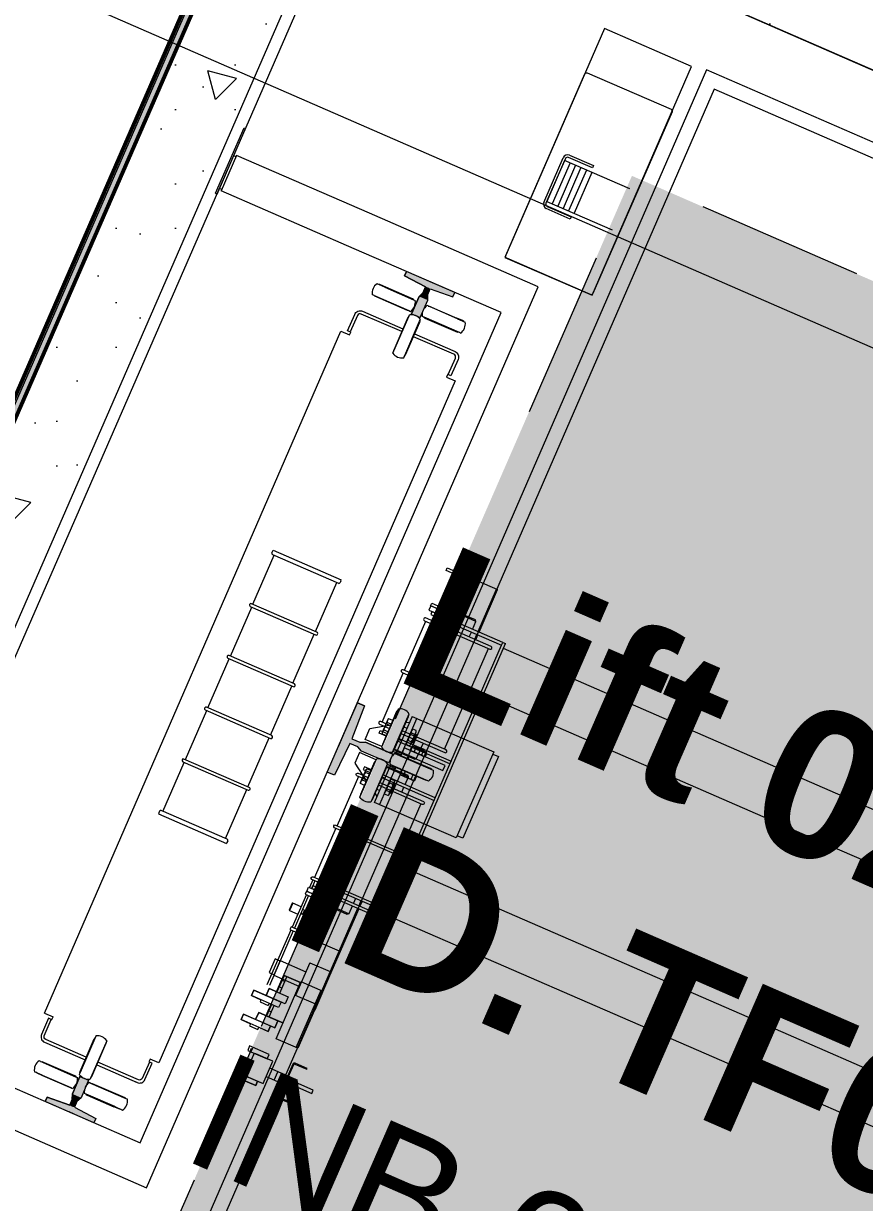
# Model space of a CAD drawing. Header units: millimetres. Extents: x -99530 to 90294, y -97212 to 56397.
# Drawn here: x -7656 to -6240, y -47769 to -45784 of the extents above; entities that cross this region are included whole.
import ezdxf
from ezdxf.enums import TextEntityAlignment as Align

# ---------------------------------------------------------------- set-up
doc = ezdxf.new("R2010")
doc.units = ezdxf.units.MM
doc.header["$MEASUREMENT"] = 0
doc.linetypes.add('Dashed', pattern=[564.444447, 282.222223, -282.222223])
for name, color, linetype in [('New_A-05-M_Gross_Int_Circulation', 7, 'Continuous'), ('New_A-80-M_Lift', 7, 'Continuous'), ('New_A-95-D_Dim_Grid.Dim', 7, 'Continuous')]:
    doc.layers.add(name, color=color, linetype=linetype)
for name, color, linetype, lineweight, true_color in [('New_A-05-M_Gross_Int_Circulation_Pen_No__74', 7, 'Continuous', 20, 0x606060), ('New_A-80-M_Lift_Pen_No__107', 7, 'Continuous', 15, 0xa6a6a6), ('New_A-80-M_Lift_Pen_No__27', 7, 'Continuous', 50, 0x2a2a2a), ('New_A-80-M_Lift_Pen_No__61', 7, 'Continuous', 20, 0x6a6a6a)]:
    doc.layers.add(name, color=color, linetype=linetype, lineweight=lineweight, true_color=true_color)
for name, color, linetype, lineweight in [('New_A-80-M_Lift_Pen_No__1', 7, 'Continuous', 13), ('New_A-80-M_Lift_Pen_No__8', 7, 'Continuous', 35), ('New_A-80-M_Lift_Pen_No__89', 8, 'Continuous', 20), ('New_A-95-D_Dim_Grid.Dim_Pen_No__4', 7, 'Continuous', 20), ('New_ArchiCAD Zone Stamps_Pen_No__9', 7, 'Continuous', 13)]:
    doc.layers.add(name, color=color, linetype=linetype, lineweight=lineweight)
doc.styles.add('GENERATED_STYLE_1', font='')
doc.styles.add('GENERATED_STYLE_3', font='')
doc.styles.add('GENERATED_STYLE_4', font='')
doc.styles.get('GENERATED_STYLE_1').set_extended_font_data('Arial', bold=True)
doc.styles.get('GENERATED_STYLE_3').set_extended_font_data('Arial')
doc.styles.get('GENERATED_STYLE_4').set_extended_font_data('Swis721 BT')
doc.dimstyles.new('GENERATED_STYLE__2', dxfattribs={"dimtxt": 300, "dimasz": 95, "dimexe": 0.18, "dimexo": 0, "dimgap": 0.09, "dimtad": 1, "dimdec": 0, "dimzin": 0, "dimdsep": 46, "dimtxsty": 'GENERATED_STYLE_4', "dimblk": 'ARROWHEAD_2', "dimblk1": 'ARROWHEAD_2', "dimblk2": 'ARROWHEAD_2', "dimcen": 0.09, "dimclrd": 7, "dimclre": 7, "dimclrt": 7, "dimadec": 0, "dimazin": 0, "dimtfac": 1, "dimtdec": 4, "dimtmove": 0, "dimatfit": 3, "dimfxl": 1, "dimtolj": 1, "dimtzin": 0, "dimarcsym": 0})
pattern_1 = [(45, (0, 0), (-367.4235, 367.4235), [50, -250]), (45, (-77.65, 289.8), (-367.4235, 367.4235), [50, -250]), (105, (0, 0), (501.91, 134.4863), [50, -250]), (105, (212.13, 212.13), (501.91, 134.4863), [50, -250]), (165, (35.36, 35.36), (134.4863, 501.91), [50, -250]), (165, (247.5, 247.5), (134.4863, 501.91), [50, -250]), (45, (-35.36, 35.36), (-70.71068, 70.71068), [0, -100, 0, -150]), (90, (7e-15, 70.71), (-100, 0), [0, -75, 0, -125])]

# ---------------------------------------------------------------- blocks, each defined once
blk = doc.blocks.new('Stair 06_INB 0159_48_1', base_point=(-11809, -47630.6))
at = {"layer": 'New_A-05-M_Gross_Int_Circulation_Pen_No__74', "linetype": 'Continuous'}
blk.add_line((-8432.7, -48173), (-7178.1, -45295.9), dxfattribs=at)
at = {"layer": 'New_ArchiCAD Zone Stamps_Pen_No__9'}
for tag, height, style, p in [('ROOM_NAME', 250, 'GENERATED_STYLE_1', (-12074.5, -46318.4)), ('zoneNameLine2', 250, 'GENERATED_STYLE_1', (-12263, -46750.5)), ('ROOM_NUMBER', 200, 'GENERATED_STYLE_3', (-12451.4, -47171.2)), ('measuredAreaCode', 200, 'GENERATED_STYLE_3', (-12608.4, -47531.3)), ('DUMMY_649', 200, 'GENERATED_STYLE_3', (-12301, -47665.3)), ('DUMMY_650', 200, 'GENERATED_STYLE_3', (-11811.7, -47878.7)), ('DUMMY_651', 133.3, 'GENERATED_STYLE_3', (-11532.4, -47985.3))]:
    blk.add_attdef(tag, text='', height=height, rotation=336.4404, dxfattribs=dict(at, style=style)).set_placement(p, align=Align.TOP_LEFT)
blk = doc.blocks.new('Slab_54_1', base_point=(-8419.5, -48167.9))
at = {"layer": 'New_A-80-M_Lift_Pen_No__89', "linetype": 'Continuous', "flags": 128}
blk.add_lwpolyline([(-8419.5, -48167.9), (-6008.7, -49219.1), (-4757.7, -46350), (-7168.4, -45298.8)], close=True, dxfattribs=at)
blk = doc.blocks.new('Wall_242_1', base_point=(-4941.9, -46422.4))
at = {"layer": 'New_A-80-M_Lift_Pen_No__107', "linetype": 'Continuous'}
h = blk.add_hatch(dxfattribs=at)
h.set_pattern_fill('Structural_Concrete_0001', color=256, style=0, pattern_type=2)
h.set_pattern_definition(pattern_1)
h.paths.add_polyline_path([(-4757.7, -46350), (-7168.4, -45298.8), (-7096.1, -45483.1), (-4941.9, -46422.4)])
at = {"layer": 'New_A-80-M_Lift_Pen_No__1', "linetype": 'Continuous', "flags": 128}
blk.add_lwpolyline([(-7096.1, -45483.1), (-4941.9, -46422.4)], dxfattribs=at)
blk = doc.blocks.new('Wall_243_1', base_point=(-7096.1, -45483.1))
at = {"layer": 'New_A-80-M_Lift_Pen_No__107', "linetype": 'Continuous'}
h = blk.add_hatch(dxfattribs=at)
h.set_pattern_fill('Structural_Concrete_0001', color=256, style=0, pattern_type=2)
h.set_pattern_definition(pattern_1)
h.paths.add_polyline_path([(-7168.4, -45298.8), (-8419.5, -48167.9), (-8235.2, -48095.5), (-7096.1, -45483.1)])
at = {"layer": 'New_A-80-M_Lift_Pen_No__1', "linetype": 'Continuous', "flags": 128}
for points in [[(-7168.4, -45298.8), (-8419.5, -48167.9)], [(-8235.2, -48095.5), (-7096.1, -45483.1)]]:
    blk.add_lwpolyline(points, dxfattribs=at)
blk = doc.blocks.new('Wall_319_1', base_point=(-7107, -45157.8))
at = {"layer": 'New_A-80-M_Lift_Pen_No__107', "linetype": 'Continuous'}
blk.add_hatch(color=256, dxfattribs=at).paths.add_polyline_path([(-7182.7, -45293.9), (-8439.1, -48175.2), (-8419.3, -48167.4), (-7168.9, -45299.9)])
at = {"layer": 'New_A-80-M_Lift_Pen_No__27', "linetype": 'Continuous', "flags": 128}
for points in [[(-7182.7, -45293.9), (-8439.1, -48175.2)], [(-8419.3, -48167.4), (-7168.9, -45299.9)]]:
    blk.add_lwpolyline(points, dxfattribs=at)
blk = doc.blocks.new('Lift 02 _INB 0160_92_1', base_point=(-6698.1, -47957.7))
at = {"layer": 'New_A-05-M_Gross_Int_Circulation_Pen_No__74', "linetype": 'Continuous'}
for p, q in [((-7077.7, -45491.1), (-8196.9, -48057.7)), ((-4951.1, -46418.4), (-7077.7, -45491.1))]:
    blk.add_line(p, q, dxfattribs=at)
at = {"layer": 'New_ArchiCAD Zone Stamps_Pen_No__9'}
for tag, height, style, p in [('ROOM_NAME', 250, 'GENERATED_STYLE_1', (-6937.4, -46656.9)), ('zoneNameLine2', 250, 'GENERATED_STYLE_1', (-7125.9, -47089.1)), ('ROOM_NUMBER', 200, 'GENERATED_STYLE_3', (-7314.3, -47509.8)), ('measuredAreaCode', 200, 'GENERATED_STYLE_3', (-7471.3, -47869.9)), ('DUMMY_649', 200, 'GENERATED_STYLE_3', (-7163.9, -48003.9)), ('DUMMY_650', 200, 'GENERATED_STYLE_3', (-6814.4, -48156.3)), ('DUMMY_651', 133.3, 'GENERATED_STYLE_3', (-6535.1, -48262.9))]:
    blk.add_attdef(tag, text='', height=height, rotation=336.4404, dxfattribs=dict(at, style=style)).set_placement(p, align=Align.TOP_LEFT)
blk = doc.blocks.new('*D1932')
at = {"layer": 'New_A-95-D_Dim_Grid.Dim_Pen_No__4', "linetype": 'Continuous'}
for p, q in [((-11710.3, -43939.3), (-17690.5, -41331.6)), ((-11672.8, -43853.3), (-11747.8, -44025.2)), ((-11768.3, -43982.1), (-11652.2, -43896.4)), ((-5263.2, -46750.5), (-11710.3, -43939.3)), ((-5225.7, -46664.6), (-5300.7, -46836.5)), ((-5321.2, -46793.4), (-5205.1, -46707.7)), ((927.9, -49450.1), (-5263.2, -46750.5))]:
    blk.add_line(p, q, dxfattribs=at)
at = {"layer": 'New_A-95-D_Dim_Grid.Dim_Pen_No__4', "insert": (-8948.5, -45078.1), "char_height": 300, "attachment_point": 7, "rotation": 336.4404, "style": 'GENERATED_STYLE_4'}
blk.add_mtext('\\A1;{\\fSwis721 BT|b0|i0|c0|p34;7,033}', dxfattribs=at)
blk = doc.blocks.new('ARROWHEAD_2')
at = {"color": 0, "linetype": 'Continuous', "lineweight": 0}
for p, q in [((-0.378, -0.655), (0.378, 0.655)), ((0, 0), (-1, 0))]:
    blk.add_line(p, q, dxfattribs=at)

msp = doc.modelspace()

# ---------------------------------------------------------------- hatches: boundary and pattern name
at = {"layer": 'New_A-80-M_Lift_Pen_No__1', "linetype": 'Continuous'}
for points in [[(-7011.3, -46201.7), (-7014.5, -46209), (-6932.9, -46244.5), (-6929.7, -46237.2)], [(-6978.8, -46227.8), (-7014.5, -46209), (-7011.3, -46201.7)], [(-6929.7, -46237.2), (-7011.3, -46201.7), (-6974.5, -46228.6)], [(-6978.8, -46227.8), (-6971, -46231.2), (-7011.3, -46201.7)], [(-6975, -46240.5), (-6975.2, -46250.1), (-6989.8, -46243.8), (-6982.9, -46237.1)], [(-6971, -46231.2), (-6975, -46240.5), (-6982.9, -46237.1), (-6978.8, -46227.8)], [(-6978.8, -46227.8), (-6971, -46231.2), (-6929.7, -46237.2)], [(-6978.8, -46227.8), (-6971, -46231.2), (-6974.5, -46228.6)], [(-6929.7, -46237.2), (-6971, -46231.2), (-6932.9, -46244.5)], [(-6975.2, -46250.1), (-6987.9, -46279.5), (-7002.6, -46273.1), (-6989.8, -46243.8)], [(-7034.3, -47014.4), (-7080.2, -46994.4), (-7089.8, -46994.3), (-7102.8, -46988.7), (-7081.9, -46933.2), (-7093.8, -46928), (-7144.5, -47044.4), (-7132.5, -47049.6), (-7106.2, -46996.5), (-7093.2, -47002.1), (-7086.6, -47009.1), (-7040.7, -47029)], [(-7559.1, -47592.7), (-7546.3, -47563.3), (-7561, -47556.9), (-7573.7, -47586.3)], [(-7566, -47599.3), (-7559.1, -47592.7), (-7573.7, -47586.3), (-7573.9, -47595.9)], [(-7619.2, -47599.2), (-7616, -47591.9), (-7534.4, -47627.4), (-7537.6, -47634.7)], [(-7577.9, -47605.2), (-7616, -47591.9), (-7619.2, -47599.2)], [(-7537.6, -47634.7), (-7619.2, -47599.2), (-7574.4, -47607.8)], [(-7577.9, -47605.2), (-7570.1, -47608.6), (-7619.2, -47599.2)], [(-7570.1, -47608.6), (-7566, -47599.3), (-7573.9, -47595.9), (-7577.9, -47605.2)], [(-7577.9, -47605.2), (-7570.1, -47608.6), (-7537.6, -47634.7)], [(-7577.9, -47605.2), (-7570.1, -47608.6), (-7574.4, -47607.8)], [(-7537.6, -47634.7), (-7570.1, -47608.6), (-7534.4, -47627.4)]]:
    msp.add_hatch(color=256, dxfattribs=at).paths.add_polyline_path(points)
at = {"layer": 'New_A-80-M_Lift_Pen_No__61', "linetype": 'Continuous', "lineweight": 0, "true_color": 0x1a1a1a}
msp.add_hatch(color=179, dxfattribs=at).paths.add_polyline_path([(-6307.4, -48800.3), (-5348.1, -46600.4), (-6631.4, -46040.8), (-7590.7, -48240.7)])
at = {"layer": 'New_A-80-M_Lift_Pen_No__8', "linetype": 'Continuous'}
h = msp.add_hatch(dxfattribs=at)
h.set_pattern_fill('ANSI31_0001', color=256, style=0, pattern_type=2)
h.set_pattern_definition([(21.49, (-6971.1, -46219.2), (-458, 1163.1), [])])
h.paths.add_polyline_path([(-6530.9, -45856.7), (-6677.7, -45792.8), (-6710.9, -45869.1, -0.414214), (-6706.6, -45867.5), (-6565.6, -45928.8, -0.313553), (-6563.7, -45931.9)])
h = msp.add_hatch(dxfattribs=at)
h.set_pattern_fill('ANSI31_0001', color=256, style=0, pattern_type=2)
h.set_pattern_definition([(111.49, (-6971.1, -46219.2), (1163.1, 458), [])])
h.paths.add_polyline_path([(-6563.7, -45931.9, 0.313553), (-6565.6, -45928.8), (-6706.6, -45867.5, 0.414214), (-6710.9, -45869.1), (-6843.9, -46175.1, 0.414214), (-6842.2, -46179.3), (-6701.2, -46240.6, 0.313553), (-6697.6, -46239.9)])

# ---------------------------------------------------------------- linework, layer by layer
at = {"layer": 'New_A-80-M_Lift_Pen_No__1', "linetype": 'Continuous'}
for p, q in [((-7332.5, -46070.2), (-7284.6, -45960.1)), ((-7284.6, -45960.1), (-7281.9, -45961.3)), ((-7329.7, -46071.4), (-7281.9, -45961.3)), ((-7297.1, -46006.5), (-7323.1, -46066.1)), ((-7298.1, -46008.8), (-7301.8, -46007.2)), ((-7073.4, -46103.8), (-7297.1, -46006.5)), ((-6779.8, -46085.4), (-6747.1, -46010.2)), ((-6743.5, -46011.8), (-6776.2, -46087)), ((-6744.9, -46015), (-6774.8, -46083.8)), ((-6735.7, -46019), (-6765.6, -46087.8)), ((-6634.8, -46062.9), (-6744.9, -46015)), ((-6697.8, -46027.3), (-6738.2, -46009.7)), ((-6736.6, -46006), (-6696.3, -46023.6)), ((-6726.5, -46023), (-6756.4, -46091.8)), ((-6717.3, -46027), (-6747.3, -46095.7)), ((-6708.2, -46031), (-6738.1, -46099.7)), ((-6699, -46034.9), (-6728.9, -46103.7)), ((-6696.3, -46023.6), (-6697.8, -46027.3)), ((-7332.5, -46070.2), (-7329.7, -46071.4)), ((-7322.1, -46063.8), (-7325.7, -46062.2)), ((-7099.3, -46163.4), (-7323.1, -46066.1)), ((-6735.3, -46113.5), (-6775.7, -46095.9)), ((-6774.8, -46083.8), (-6664.7, -46131.6)), ((-6774.1, -46092.2), (-6733.7, -46109.8)), ((-6733.7, -46109.8), (-6735.3, -46113.5)), ((-7014.5, -46209), (-7011.3, -46201.7)), ((-6978.8, -46227.8), (-7014.5, -46209)), ((-7047.4, -46228.3), (-7060.6, -46222.6)), ((-7055.7, -46223.9), (-7058.4, -46223.5)), ((-7046, -46228.1), (-7055.7, -46223.9)), ((-7047.4, -46228.3), (-6999.2, -46249.3)), ((-7000.7, -46247.9), (-7046, -46228.1)), ((-6989.8, -46243.8), (-6982.9, -46237.1)), ((-6982.9, -46237.1), (-6978.8, -46227.8)), ((-6975, -46240.5), (-6971, -46231.2)), ((-6955.3, -46226), (-6971.1, -46219.2)), ((-6971, -46231.2), (-6932.9, -46244.5)), ((-6932.9, -46244.5), (-6929.7, -46237.2)), ((-7066.8, -46241.7), (-7068.6, -46240.9)), ((-7066.8, -46241.7), (-7007.2, -46267.6)), ((-7066.3, -46241.9), (-7064.2, -46243.6)), ((-7009.2, -46267.5), (-7064.2, -46243.6)), ((-7002.6, -46273.1), (-6989.8, -46243.8)), ((-6999.2, -46249.1), (-7000.7, -46247.9)), ((-6999.2, -46249.1), (-6998.5, -46249.6)), ((-6999.2, -46249.3), (-6996.3, -46250.5)), ((-6987.9, -46279.5), (-6975.2, -46250.1)), ((-6975.2, -46250.1), (-6975, -46240.5)), ((-7034, -46339.2), (-7007.2, -46277.6)), ((-7007.3, -46267.8), (-7009.2, -46267.5)), ((-7007, -46277.1), (-7008.7, -46279.2)), ((-7006.5, -46267.9), (-7007.3, -46267.8)), ((-7007.2, -46267.6), (-7004.2, -46268.9)), ((-7007.2, -46277.6), (-7006, -46274.7)), ((-6981.5, -46278.8), (-6984.5, -46277.5)), ((-6973.6, -46260.4), (-6976.5, -46259.1)), ((-6974.3, -46260.1), (-6973.5, -46260.2)), ((-6925.4, -46281.4), (-6973.6, -46260.4)), ((-6973.5, -46260.2), (-6971.6, -46260.5)), ((-6971.6, -46260.5), (-6926.2, -46280.2)), ((-7008.7, -46279.2), (-7032.6, -46334.2)), ((-7015.7, -46347.2), (-6988.9, -46285.6)), ((-6989, -46287.7), (-7013, -46342.7)), ((-6988.6, -46285), (-6989, -46287.7)), ((-6988.9, -46285.6), (-6987.6, -46282.7)), ((-6982.2, -46278.5), (-6981.6, -46278.9)), ((-6981.6, -46278.9), (-6980.1, -46280.1)), ((-6921.9, -46304.7), (-6981.5, -46278.8)), ((-6980.1, -46280.1), (-6925.1, -46304.1)), ((-6916.6, -46284.4), (-6926.2, -46280.2)), ((-6925.4, -46281.4), (-6912.2, -46287.1)), ((-6914.5, -46286.1), (-6916.6, -46284.4)), ((-7620.8, -47450.2), (-7121.5, -46302.1)), ((-7121.5, -46302.1), (-7106.8, -46308.5)), ((-7106.8, -46308.5), (-7104.8, -46303.9)), ((-7105.7, -46303.5), (-7104.8, -46303.9)), ((-6922.4, -46304.5), (-6925.1, -46304.1)), ((-6920.2, -46305.5), (-6921.9, -46304.7)), ((-7033, -46336.9), (-7032.6, -46334.2)), ((-7014.7, -46344.9), (-7013, -46342.7)), ((-6941.6, -46374.9), (-6943.6, -46379.5)), ((-6941.6, -46374.9), (-6940.6, -46375.3)), ((-6928.9, -46385.8), (-7428.2, -47534)), ((-6943.6, -46379.5), (-6943.5, -46379.5)), ((-6943.6, -46379.5), (-6928.9, -46385.8)), ((-7237.6, -46675.6), (-7236.4, -46673)), ((-7236.4, -46673), (-7235.7, -46671.2)), ((-7235.7, -46671.2), (-7121, -46721.1)), ((-7269.7, -46762.1), (-7233.9, -46679.6)), ((-6914.6, -46712.7), (-6857.7, -46737.4)), ((-7164.3, -46808), (-7128.4, -46725.5)), ((-7121.8, -46722.9), (-7122.9, -46725.4)), ((-7121.8, -46722.9), (-7121, -46721.1)), ((-6892.1, -46722.5), (-6916.7, -46779)), ((-6890.6, -46808.1), (-6859.5, -46736.6)), ((-6888.8, -46808.9), (-6857.7, -46737.4)), ((-7307.6, -46849.2), (-7271.7, -46766.7)), ((-6928.2, -46774.1), (-6930.8, -46775.1)), ((-6928.2, -46774.1), (-6921.6, -46776.9)), ((-7014.4, -46873.2), (-6978.5, -46790.7)), ((-6942.1, -46801), (-6938.5, -46792.8)), ((-6931.3, -46776.3), (-6930.8, -46775.1)), ((-6923.6, -46778.2), (-6930.8, -46775.1)), ((-6894.1, -46791), (-6918.1, -46780.6)), ((-6895.1, -46788.4), (-6916.8, -46779)), ((-6899.8, -46804.2), (-6894.1, -46791)), ((-6894.1, -46791), (-6895.1, -46788.4)), ((-7202.2, -46895.1), (-7166.3, -46812.6)), ((-6905.4, -46817), (-6901.8, -46808.7)), ((-6896.2, -46821), (-6892.6, -46812.7)), ((-6894.4, -46821.8), (-6890.8, -46813.5)), ((-7051.5, -47292.1), (-6850.9, -46830.9)), ((-7046.9, -47294.1), (-6844.3, -46828.3)), ((-6848.9, -46826.3), (-6844.3, -46828.3)), ((-6908.9, -46919.1), (-6873, -46836.5)), ((-6297.7, -47075.8), (-6847.9, -46836.5)), ((-7345.5, -46936.4), (-7309.6, -46853.8)), ((-7052.2, -46960.3), (-7016.4, -46877.8)), ((-7240.1, -46982.2), (-7204.2, -46899.7)), ((-7081.9, -46933.2), (-7093.8, -46928)), ((-6946.8, -47006.2), (-6910.9, -46923.7)), ((-6331.6, -47153.8), (-6881.8, -46914.5)), ((-7383.4, -47023.5), (-7347.5, -46940.9)), ((-7001.7, -46950.7), (-7029.2, -47013.9)), ((-7001.7, -46950.7), (-6864.2, -47010.5)), ((-7042.5, -46956.1), (-7052, -46977.9)), ((-7036.9, -46964), (-7043.8, -46961)), ((-7041, -46954.7), (-7042.5, -46956.1)), ((-7034.1, -46957.7), (-7041, -46954.7)), ((-7020.7, -47016.9), (-6993.5, -46954.3)), ((-7015.4, -46968.3), (-7010.3, -46970.5)), ((-7006.1, -46960.8), (-7012.6, -46961.8)), ((-7000.2, -46972.4), (-7001.9, -46973.7)), ((-6994.8, -46974.7), (-7000.2, -46972.4)), ((-7278, -47069.3), (-7242.1, -46986.8)), ((-7125.7, -47001.4), (-7118.9, -46985.7)), ((-7119, -46985.8), (-7118.9, -46985.8)), ((-7102.8, -46988.7), (-7089.8, -46994.3)), ((-7052, -46977.9), (-7052, -46979.9)), ((-7052, -46979.9), (-7045.1, -46982.9)), ((-7042.3, -46976.6), (-7049.2, -46973.6)), ((-7031.1, -47005.8), (-7025.4, -46992.7)), ((-7024.6, -46989.4), (-7019.5, -46991.6)), ((-7023.4, -46988.1), (-7019.9, -46979.9)), ((-7003.1, -46993.8), (-7008.5, -46991.4)), ((-7004.1, -46998.9), (-6994.6, -46976.9)), ((-6997.6, -46981.1), (-7002.9, -46978.7)), ((-6995, -46981), (-7001.3, -46995.7)), ((-6994.2, -46983), (-6999.4, -46994.9)), ((-6996.1, -46980.5), (-6995, -46981)), ((-6995, -46981), (-6994.2, -46983)), ((-6994.6, -46976.9), (-6994.8, -46974.7)), ((-7106.2, -46996.5), (-7132.5, -47049.6)), ((-7093.2, -47002.1), (-7106.2, -46996.5)), ((-7086.6, -47009.1), (-7093.2, -47002.1)), ((-7040.7, -47029), (-7086.6, -47009.1)), ((-7028.4, -47012.1), (-7034.1, -47009.6)), ((-7031.1, -47005.8), (-6994.5, -47021.8)), ((-7030.1, -47008.4), (-7031.1, -47005.8)), ((-7030.1, -47008.4), (-6997.1, -47022.8)), ((-7028.2, -47011.7), (-7020, -47015.2)), ((-7011.5, -46995.7), (-7011.2, -46997.8)), ((-7011.2, -46997.8), (-7005.8, -47000.1)), ((-7005.8, -47000.1), (-7004.1, -46998.9)), ((-7002.3, -47001.5), (-7004.6, -47006.9)), ((-7004.6, -47006.9), (-7003.4, -47008.6)), ((-7003.4, -47008.6), (-6981.3, -47018.2)), ((-7001.3, -46995.7), (-7002.5, -46995.2)), ((-7000.2, -47001.3), (-7002.3, -47001.5)), ((-6999.4, -46994.9), (-7001.3, -46995.7)), ((-6978.2, -47010.9), (-7000.2, -47001.3)), ((-6995.9, -47004.3), (-6998.3, -47009.7)), ((-6996.5, -47002.9), (-6996, -47001.7)), ((-6996, -47001.7), (-6994, -47000.9)), ((-6996, -47001.7), (-6981.3, -47008.1)), ((-6988.8, -47008.7), (-6994.5, -47021.8)), ((-6994, -47000.9), (-6982.1, -47006.1)), ((-6983.2, -46995.8), (-6986.8, -47004.1)), ((-6983.2, -47009.8), (-6985.6, -47015.2)), ((-6982.1, -47006.1), (-6981.3, -47008.1)), ((-6981.3, -47008.1), (-6981.8, -47009.3)), ((-6976.9, -47012.6), (-6978.2, -47010.9)), ((-6864.2, -47010.5), (-6927.2, -47155.4)), ((-7421.3, -47110.6), (-7385.4, -47028.1)), ((-7064.7, -47095.6), (-7037.2, -47032.3)), ((-7038, -47034.1), (-7043.7, -47031.7)), ((-7006.5, -47017.1), (-7008.7, -47022.1)), ((-6997.1, -47022.8), (-6994.5, -47021.8)), ((-6985.4, -47026.3), (-6987.6, -47031.3)), ((-6981.3, -47018.2), (-6979.2, -47018)), ((-6979.2, -47018), (-6976.9, -47012.6)), ((-6856.1, -47018.4), (-6915.9, -47155.9)), ((-6865.8, -47014.2), (-6856.1, -47018.4)), ((-7092.1, -47052), (-7128, -47134.6)), ((-7088.5, -47062), (-7079, -47040.2)), ((-7073.4, -47048.1), (-7080.3, -47045.1)), ((-7079, -47040.2), (-7077.6, -47038.8)), ((-7077.6, -47038.8), (-7070.7, -47041.8)), ((-7029.2, -47036.5), (-7056.5, -47099.2)), ((-7044.5, -47036.4), (-7050.2, -47049.6)), ((-7041.8, -47035.4), (-7044.5, -47036.4)), ((-7044.5, -47036.4), (-7007.8, -47052.4)), ((-7041.8, -47035.4), (-7008.8, -47049.8)), ((-7038.2, -47034.6), (-7029.9, -47038.2)), ((-7019.3, -47040.9), (-7022.3, -47047.8)), ((-7022.3, -47047.8), (-7020.9, -47049.2)), ((-7020.9, -47049.2), (-6999.1, -47058.7)), ((-7013, -47043.6), (-7016, -47050.5)), ((-7007.8, -47052.4), (-7008.8, -47049.8)), ((-7000.4, -47049.1), (-7003.4, -47056)), ((-6997.1, -47058.7), (-6994.1, -47051.8)), ((-7088.6, -47064), (-7088.5, -47062)), ((-7081.7, -47067), (-7088.6, -47064)), ((-7078.9, -47060.7), (-7085.8, -47057.7)), ((-7055.7, -47062.4), (-7052.2, -47054.1)), ((-7052, -47052.4), (-7046.9, -47054.6)), ((-7048, -47079.8), (-7038.5, -47057.8)), ((-7031.1, -47060.9), (-7040.7, -47083)), ((-7034.1, -47065.2), (-7039.5, -47062.8)), ((-7038.5, -47057.8), (-7036.7, -47056.5)), ((-7037.9, -47079.8), (-7031.5, -47065.1)), ((-7036.7, -47056.5), (-7031.4, -47058.8)), ((-7035.9, -47079), (-7030.8, -47067.1)), ((-7031.5, -47065.1), (-7032.7, -47064.6)), ((-7030.8, -47067.1), (-7031.5, -47065.1)), ((-7031.4, -47058.8), (-7031.1, -47060.9)), ((-7019.1, -47078.3), (-7015.5, -47070.1)), ((-7013.5, -47065.5), (-7007.8, -47052.4)), ((-6999.1, -47058.7), (-6997.1, -47058.7)), ((-7315.9, -47156.5), (-7280, -47073.9)), ((-7060.3, -47085.5), (-7064, -47080)), ((-7061.1, -47073.5), (-7056.1, -47075.7)), ((-7047.8, -47081.9), (-7048, -47079.8)), ((-7042.4, -47084.2), (-7047.8, -47081.9)), ((-7039.7, -47077.9), (-7045, -47075.5)), ((-7040.7, -47083), (-7042.4, -47084.2)), ((-7039.1, -47079.3), (-7037.9, -47079.8)), ((-7037.9, -47079.8), (-7035.9, -47079)), ((-6206, -47115.7), (-6297.7, -47075.8)), ((-7426.7, -47110.5), (-7427.9, -47113.2)), ((-7313.2, -47157.6), (-7423.9, -47109.4)), ((-6927.2, -47155.4), (-7064.7, -47095.6)), ((-6986.7, -47097.9), (-7022.6, -47180.4)), ((-7427.9, -47113.2), (-7428.7, -47115)), ((-7428.7, -47115), (-7314, -47164.9)), ((-7130, -47139.1), (-7165.9, -47221.7)), ((-7313.3, -47163), (-7314, -47164.9)), ((-7312.1, -47160.4), (-7313.3, -47163)), ((-6915.9, -47155.9), (-6925.6, -47151.7)), ((-6239.9, -47193.7), (-6331.6, -47153.8)), ((-7024.6, -47185), (-7060.5, -47267.5)), ((-6459.2, -47447.2), (-7009.5, -47207.9)), ((-7168.8, -47225.9), (-7174.4, -47238.7)), ((-7165.2, -47227.5), (-7170.7, -47240.3)), ((-7179.6, -47250.6), (-7203.5, -47305.6)), ((-7133.5, -47241.2), (-7137.1, -47249.5)), ((-7203.4, -47265.2), (-7208.6, -47277.1)), ((-7202.7, -47264.9), (-7208.3, -47277.8)), ((-7202.7, -47264.9), (-7203.4, -47265.2)), ((-7188.5, -47271.1), (-7202.7, -47264.9)), ((-7175.9, -47252.2), (-7199.9, -47307.2)), ((-7144.3, -47266), (-7144.8, -47267.2)), ((-7143.8, -47269.8), (-7144.8, -47267.2)), ((-7137.6, -47270.3), (-7144.8, -47267.2)), ((-7143.8, -47269.8), (-7137.2, -47272.7)), ((-7102.4, -47270), (-7108.1, -47283.1)), ((-7096.8, -47257.2), (-7100.4, -47265.4)), ((-7087.7, -47261.2), (-7091.3, -47269.4)), ((-7085.8, -47262), (-7089.4, -47270.2)), ((-7208.6, -47277.1), (-7208.3, -47277.8)), ((-7208.3, -47277.8), (-7194.1, -47283.9)), ((-7186, -47284.2), (-7189.2, -47282.8)), ((-7186, -47275.4), (-7182.8, -47276.8)), ((-7182.8, -47276.8), (-7186, -47284.2)), ((-7185.4, -47283.9), (-7186, -47284.2)), ((-7182.6, -47277.5), (-7185.4, -47283.9)), ((-7182.8, -47276.8), (-7182.6, -47277.5)), ((-7093.3, -47274), (-7167.4, -47444.6)), ((-7156.9, -47331.4), (-7132.3, -47274.8)), ((-7091.4, -47274.8), (-7140.5, -47387.6)), ((-7110.8, -47284.2), (-7132.4, -47274.7)), ((-7108.1, -47283.1), (-7132.2, -47272.7)), ((-7108.1, -47283.1), (-7110.8, -47284.2)), ((-6493.1, -47525.2), (-7043.4, -47285.9)), ((-7245.6, -47402.3), (-7205.5, -47310.2)), ((-7143.9, -47298.9), (-7142, -47299.7)), ((-7051.5, -47292.1), (-7046.9, -47294.1)), ((-7201.9, -47311.8), (-7241.9, -47403.9)), ((-7179.4, -47321.6), (-7124.4, -47345.5)), ((-7232.2, -47359.1), (-7242.2, -47382)), ((-7223.6, -47361.9), (-7234.3, -47386.4)), ((-7224, -47362.7), (-7232.2, -47359.1)), ((-7223.6, -47361.9), (-7180.5, -47380.7)), ((-7173.9, -47365.4), (-7197.8, -47420.4)), ((-7173.9, -47365.4), (-7139.5, -47380.4)), ((-7242.2, -47382), (-7234, -47385.6)), ((-7234.3, -47386.4), (-7191.2, -47405.2)), ((-7229.1, -47414.5), (-7217.1, -47387)), ((-7224.5, -47416.5), (-7212.5, -47389)), ((-7217.1, -47387), (-7189.6, -47398.9)), ((-7140.5, -47387.6), (-7165.6, -47445.4)), ((-7220.9, -47408.2), (-7225.5, -47406.2)), ((-7216.1, -47397.2), (-7220.7, -47395.2)), ((-7256.1, -47427.8), (-7257.7, -47431.5)), ((-7163.5, -47435.4), (-7197.8, -47420.4)), ((-7196.7, -47508.1), (-7154.9, -47411.9)), ((-7257.7, -47431.5), (-7244, -47437.4)), ((-7246.6, -47454.8), (-7238.2, -47435.6)), ((-7244, -47437.4), (-7242.4, -47433.8)), ((-7238.4, -47448.6), (-7243, -47446.6)), ((-7242, -47456.8), (-7233.6, -47437.6)), ((-7165.6, -47445.4), (-7167.4, -47444.6)), ((-6367.5, -47487.1), (-6459.2, -47447.2)), ((-7620.8, -47450.2), (-7606.1, -47456.6)), ((-7609.1, -47460.8), (-7608.1, -47461.2)), ((-7608.1, -47461.2), (-7606.1, -47456.6)), ((-7273.7, -47468.1), (-7275.3, -47471.8)), ((-7219.1, -47466.8), (-7246.6, -47454.8)), ((-7534, -47488.8), (-7560.8, -47550.4)), ((-7275.3, -47471.8), (-7261.5, -47477.8)), ((-7261.5, -47477.8), (-7259.9, -47474.1)), ((-5817.3, -47726.4), (-6367.5, -47487.1)), ((-7560.7, -47548.3), (-7536.7, -47493.3)), ((-7515.7, -47496.8), (-7542.5, -47558.4)), ((-7541, -47556.9), (-7517.1, -47501.8)), ((-7535, -47491.2), (-7536.7, -47493.3)), ((-7516.7, -47499.2), (-7517.1, -47501.8)), ((-7275.2, -47505.6), (-7278.4, -47513)), ((-7242.2, -47520), (-7275.2, -47505.6)), ((-7442.9, -47527.6), (-7444.9, -47532.2)), ((-7428.2, -47534), (-7442.9, -47527.6)), ((-7442.9, -47527.6), (-7442.9, -47527.6)), ((-7292.4, -47558.2), (-7271.2, -47509.6)), ((-7278.4, -47513), (-7274.3, -47514.8)), ((-7274.3, -47514.8), (-7271.9, -47509.3)), ((-7270.5, -47509.9), (-7272.9, -47515.4)), ((-7272.9, -47515.4), (-7245.4, -47527.3)), ((-7271.9, -47509.3), (-7270.5, -47509.9)), ((-7245.4, -47527.3), (-7242.2, -47520)), ((-6401.4, -47565.1), (-6493.1, -47525.2)), ((-7627.8, -47531.4), (-7629.5, -47530.6)), ((-7627.8, -47531.4), (-7568.2, -47557.3)), ((-7627.3, -47531.6), (-7624.6, -47532)), ((-7569.6, -47555.9), (-7624.6, -47532)), ((-7561.1, -47551), (-7560.7, -47548.3)), ((-7444.9, -47532.2), (-7444, -47532.6)), ((-7212.1, -47556), (-7241.4, -47543.2)), ((-7624.3, -47554.7), (-7637.5, -47548.9)), ((-7633.1, -47551.6), (-7635.2, -47549.9)), ((-7623.5, -47555.8), (-7633.1, -47551.6)), ((-7624.3, -47554.7), (-7576.1, -47575.6)), ((-7578.1, -47575.5), (-7623.5, -47555.8)), ((-7561, -47556.9), (-7573.7, -47586.3)), ((-7568.1, -47557.1), (-7569.6, -47555.9)), ((-7568.2, -47557.3), (-7565.2, -47558.6)), ((-7567.5, -47557.6), (-7568.1, -47557.1)), ((-7560.8, -47550.4), (-7562.1, -47553.4)), ((-7546.3, -47563.3), (-7559.1, -47592.7)), ((-7542.5, -47568.5), (-7545.5, -47567.2)), ((-7542.5, -47558.4), (-7543.7, -47561.4)), ((-7543.2, -47568.2), (-7542.4, -47568.3)), ((-7542.7, -47559), (-7541, -47556.9)), ((-7464.5, -47567.2), (-7470, -47564.9)), ((-7298, -47557.9), (-7294.8, -47550.6)), ((-7265, -47572.3), (-7298, -47557.9)), ((-7294.8, -47550.6), (-7290.7, -47552.4)), ((-7290.7, -47552.4), (-7293.1, -47557.9)), ((-7293.1, -47557.9), (-7291.7, -47558.5)), ((-7291.7, -47558.5), (-7289.3, -47553)), ((-7289.3, -47553), (-7261.8, -47564.9)), ((-7261.8, -47564.9), (-7265, -47572.3)), ((-7247.4, -47557), (-7218.1, -47569.8)), ((-7233.7, -47563), (-7227.7, -47549.2)), ((-7218.1, -47569.8), (-7212.1, -47556)), ((-7202.8, -47560), (-7209.8, -47557)), ((-7208.8, -47573.8), (-7202.8, -47560)), ((-7197.7, -47566.1), (-7204.2, -47563.2)), ((-7200.9, -47573.4), (-7197.7, -47566.1)), ((-7199.9, -47573), (-7197.3, -47567.1)), ((-7197.3, -47567.1), (-7197.7, -47566.1)), ((-7168, -47580.1), (-7197.4, -47567.3)), ((-5851.2, -47804.4), (-6401.4, -47565.1)), ((-7576.2, -47575.8), (-7578.1, -47575.5)), ((-7576.2, -47575.8), (-7575.4, -47575.9)), ((-7576.1, -47575.6), (-7573.2, -47576.9)), ((-7573.7, -47586.3), (-7573.9, -47595.9)), ((-7550.5, -47586.8), (-7553.4, -47585.5)), ((-7551.2, -47586.5), (-7550.5, -47587)), ((-7502.3, -47607.7), (-7550.5, -47586.8)), ((-7550.5, -47587), (-7549, -47588.2)), ((-7482.9, -47594.4), (-7542.5, -47568.5)), ((-7542.4, -47568.3), (-7540.5, -47568.6)), ((-7540.5, -47568.6), (-7485.5, -47592.5)), ((-7215.8, -47570.7), (-7208.8, -47573.8)), ((-7207.4, -47570.6), (-7200.9, -47573.4)), ((-7200.9, -47573.4), (-7199.9, -47573)), ((-7199.8, -47572.8), (-7170.4, -47585.6)), ((-7170.4, -47585.6), (-7168, -47580.1)), ((-7616, -47591.9), (-7619.2, -47599.2)), ((-7577.9, -47605.2), (-7616, -47591.9)), ((-7573.9, -47595.9), (-7577.9, -47605.2)), ((-7566, -47599.3), (-7570.1, -47608.6)), ((-7559.1, -47592.7), (-7566, -47599.3)), ((-7549, -47588.2), (-7503.7, -47607.9)), ((-7494, -47612.1), (-7503.7, -47607.9)), ((-7502.3, -47607.7), (-7489.1, -47613.5)), ((-7483.4, -47594.2), (-7485.5, -47592.5)), ((-7481.1, -47595.2), (-7482.9, -47594.4)), ((-7563.2, -47623.6), (-7578.9, -47616.7)), ((-7570.1, -47608.6), (-7534.4, -47627.4)), ((-7534.4, -47627.4), (-7537.6, -47634.7)), ((-7491.3, -47612.5), (-7494, -47612.1))]:
    msp.add_line(p, q, dxfattribs=at)
at = {"layer": 'New_A-80-M_Lift_Pen_No__1', "linetype": 'Continuous', "flags": 128}
for points in [[(-6698.5, -46241.8), (-6530.9, -45856.7), (-6677.7, -45792.8), (-6845.2, -46178)], [(-7011.3, -46201.7), (-7014.5, -46209), (-6978.8, -46227.8), (-6982.9, -46237.1), (-6989.8, -46243.8), (-7002.6, -46273.1), (-6987.9, -46279.5), (-6975.2, -46250.1), (-6975, -46240.5), (-6971, -46231.2), (-6932.9, -46244.5), (-6929.7, -46237.2)], [(-6973.2, -46772.2), (-6927.3, -46792.2), (-6924.1, -46784.9), (-6970, -46764.9)], [(-6970.1, -46779), (-6850.9, -46830.9), (-6848.9, -46826.3), (-6968.1, -46774.4)], [(-7018.5, -47011.9), (-6949.7, -47041.8), (-6946.1, -47033.5), (-7014.9, -47003.6)], [(-7175.8, -47238.1), (-7129.9, -47258), (-7133.1, -47265.4), (-7179, -47245.4)], [(-7168.8, -47235.7), (-7049.5, -47287.6), (-7051.5, -47292.1), (-7170.7, -47240.3)], [(-7247.5, -47420.6), (-7242.4, -47408.7), (-7210.3, -47422.7), (-7215.4, -47434.6)], [(-7230.7, -47493.4), (-7188.8, -47397.1), (-7152.1, -47413.1), (-7194, -47509.3)], [(-7272.2, -47420.8), (-7268.2, -47411.6), (-7222.3, -47431.6), (-7226.3, -47440.8)], [(-7265.1, -47461), (-7259.9, -47449.1), (-7227.8, -47463), (-7233, -47474.9)], [(-7289.7, -47461.2), (-7285.7, -47452), (-7239.9, -47471.9), (-7243.9, -47481.1)], [(-7619.2, -47599.2), (-7616, -47591.9), (-7577.9, -47605.2), (-7573.9, -47595.9), (-7573.7, -47586.3), (-7561, -47556.9), (-7546.3, -47563.3), (-7559.1, -47592.7), (-7566, -47599.3), (-7570.1, -47608.6), (-7534.4, -47627.4), (-7537.6, -47634.7)]]:
    msp.add_lwpolyline(points, close=True, dxfattribs=at)
for points in [[(-5764.4, -47792.8), (-5176.2, -46440.4), (-6505.9, -45862.1), (-7473.1, -48085.9)], [(-5787.3, -47782.8), (-5209.1, -46453.4), (-6492.9, -45895), (-7450.2, -48095.8)], [(-7733.1, -47620.6), (-7448.8, -47744.2), (-6789.1, -46227.5), (-7073.4, -46103.8)], [(-7707.2, -47561), (-7459.6, -47668.6), (-6851.7, -46271.1), (-7099.3, -46163.4)], [(-7034.3, -47014.4), (-7040.7, -47029), (-7086.6, -47009.1), (-7093.2, -47002.1), (-7106.2, -46996.5), (-7132.5, -47049.6), (-7144.5, -47044.4), (-7093.8, -46928), (-7081.9, -46933.2), (-7102.8, -46988.7), (-7089.8, -46994.3), (-7080.2, -46994.4), (-7034.3, -47014.4), (-7080.2, -46994.4)], [(-7025.9, -46940.7), (-7027.6, -46942.8), (-7051.6, -46997.9), (-7052, -47000.5)], [(-7007.6, -46948.7), (-7008, -46951.4), (-7031.9, -47006.4), (-7033.6, -47008.5)], [(-7052.5, -47001.7), (-7080.7, -46989.4), (-7072.7, -46971), (-7037.3, -46965.1)], [(-7045.5, -46984), (-7057.1, -46978.9), (-7055.1, -46974.4), (-7043.5, -46979.4)], [(-7023.9, -46987.9), (-6935.9, -47026.2), (-6937.9, -47030.8), (-7025.9, -46992.5)], [(-7062, -47023.7), (-7090.3, -47011.4), (-7098.2, -47029.7), (-7078.4, -47059.6)], [(-7088.5, -47084.6), (-7088.1, -47081.9), (-7064.2, -47026.9), (-7062.5, -47024.8)], [(-6968.5, -47040.4), (-6970.6, -47038.7), (-7025.6, -47014.7), (-7028.3, -47014.3)], [(-7070.2, -47040.8), (-7081.8, -47035.8), (-7083.8, -47040.4), (-7072.2, -47045.4)], [(-7070.2, -47092.6), (-7068.5, -47090.5), (-7044.6, -47035.5), (-7044.2, -47032.8)], [(-7052.6, -47053.9), (-6964.6, -47092.2), (-6962.6, -47087.6), (-7050.6, -47049.4)], [(-6976.5, -47058.7), (-6979.2, -47058.3), (-7034.2, -47034.4), (-7036.3, -47032.7)], [(-7189.6, -47398.9), (-7217.1, -47387), (-7229.1, -47414.5), (-7242.4, -47408.7), (-7247.5, -47420.6), (-7268.2, -47411.6), (-7272.2, -47420.8), (-7256.1, -47427.8), (-7257.7, -47431.5), (-7244, -47437.4), (-7242.4, -47433.8), (-7238.2, -47435.6), (-7246.6, -47454.8), (-7259.9, -47449.1), (-7265.1, -47461), (-7285.7, -47452), (-7289.7, -47461.2), (-7273.7, -47468.1), (-7275.3, -47471.8), (-7261.5, -47477.8), (-7259.9, -47474.1), (-7243.9, -47481.1), (-7239.9, -47471.9), (-7233, -47474.9), (-7227.8, -47463), (-7219.1, -47466.8)], [(-7283.7, -47555.4), (-7289.3, -47553), (-7291.7, -47558.5), (-7293.1, -47557.9), (-7290.7, -47552.4), (-7294.8, -47550.6), (-7298, -47557.9), (-7265, -47572.3), (-7261.8, -47564.9), (-7252.6, -47568.9), (-7236.3, -47531.3), (-7245.4, -47527.3), (-7242.2, -47520), (-7275.2, -47505.6), (-7278.4, -47513), (-7274.3, -47514.8), (-7271.9, -47509.3), (-7270.5, -47509.9), (-7272.9, -47515.4), (-7267.4, -47517.8), (-7283.8, -47555.3)]]:
    msp.add_lwpolyline(points, dxfattribs=at)
for points in [[(-6565.6, -45928.8, -0.414214), (-6563.9, -45933), (-6697, -46238.9, -0.414214), (-6701.2, -46240.6), (-6842.2, -46179.3, -0.414214), (-6843.9, -46175.1), (-6710.9, -45869.1, -0.414214), (-6706.6, -45867.5)], [(-6942.5, -46700.5), (-6901.3, -46718.5, -0.414214), (-6896.1, -46731.6), (-6916, -46777.5, -0.414214), (-6929.2, -46782.7), (-6970.4, -46764.7), (-6968.4, -46760.1), (-6927.2, -46778.1, 0.414214), (-6920.6, -46775.5), (-6900.7, -46729.6, 0.414214), (-6903.3, -46723.1), (-6944.5, -46705.1)], [(-7274, -46765.7), (-7164, -46813.6, 1), (-7162, -46809), (-7272, -46761.1, 1)], [(-6870.7, -46837.5, 1), (-6868.7, -46832.9), (-6978.8, -46785.1, 1), (-6980.8, -46789.7)], [(-7311.9, -46852.8), (-7201.9, -46900.7, 1), (-7199.9, -46896.1), (-7309.9, -46848.2, 1)], [(-6908.6, -46924.7, 1), (-6906.6, -46920.1), (-7016.7, -46872.2, 1), (-7018.6, -46876.8)], [(-7349.8, -46939.9), (-7239.8, -46987.8, 1), (-7237.8, -46983.2), (-7347.8, -46935.4, 1)], [(-7387.7, -47027.1), (-7277.7, -47074.9, 1), (-7275.7, -47070.3), (-7385.7, -47022.5, 1)], [(-7020.3, -47181.4, -1), (-7022.3, -47186), (-7132.3, -47138.1, -1), (-7130.3, -47133.6)], [(-7058.2, -47268.5, -1), (-7060.2, -47273.1), (-7170.2, -47225.3, -1), (-7168.2, -47220.7)], [(-7207.4, -47309.4), (-7166.1, -47327.4, 0.414214), (-7152.9, -47322.2), (-7133, -47276.3, 0.414214), (-7138.2, -47263.2), (-7179.4, -47245.2), (-7181.4, -47249.8), (-7140.2, -47267.8, -0.414214), (-7137.6, -47274.3), (-7157.5, -47320.2, -0.414214), (-7164.1, -47322.8), (-7205.4, -47304.8)], [(-7236.3, -47531.3), (-7264.7, -47518.9, 0.414214), (-7268.6, -47520.5), (-7282.6, -47552.6, 0.414213), (-7281, -47556.5), (-7252.6, -47568.9)], [(-7204.2, -47603), (-7203.6, -47601.7), (-7223.8, -47592.9, -0.414213), (-7224.6, -47590.9), (-7201, -47536.8, -0.414214), (-7199.1, -47536), (-7178.9, -47544.8), (-7178.3, -47543.4), (-7198.5, -47534.7, 0.414214), (-7202.4, -47536.2), (-7225.9, -47590.3, 0.414214), (-7224.4, -47594.3)]]:
    msp.add_lwpolyline(points, format="xyb", close=True, dxfattribs=at)
at = {"layer": 'New_A-80-M_Lift_Pen_No__1', "linetype": 'Dashed', "flags": 128}
msp.add_lwpolyline([(-6307.4, -48800.3), (-5348.1, -46600.4), (-6631.4, -46040.8), (-7590.7, -48240.7)], close=True, dxfattribs=at)
at = {"layer": 'New_A-80-M_Lift_Pen_No__1', "linetype": 'Continuous', "flags": 128}
for points in [[(-7019, -46303), (-7087.2, -46273.4, 0.414214), (-7093.7, -46276), (-7105.7, -46303.5), (-7110.3, -46301.5), (-7098.3, -46274, -0.414214), (-7085.2, -46268.8), (-7017, -46298.4)], [(-6997.4, -46307), (-6929.3, -46336.6, -0.414214), (-6924.1, -46349.8), (-6936.1, -46377.3), (-6940.6, -46375.3), (-6928.7, -46347.8, 0.414214), (-6931.3, -46341.2), (-6999.4, -46311.6)], [(-7237.6, -46675.6, 0.414214), (-7236.5, -46678.4), (-7125.8, -46726.6)], [(-7034.6, -47010.8), (-7006.6, -46946.4, 0.300004), (-7025, -46938.4), (-7053, -47002.8)], [(-7037.9, -46966.5), (-7054.5, -46959.3, 1), (-7056.5, -46963.9), (-7039.9, -46971.1)], [(-7020.3, -46979.7), (-6946.5, -47011.8, 1), (-6944.5, -47007.2), (-7018.3, -46975.1)], [(-7043.2, -47030.5), (-7071.2, -47094.9, -0.300004), (-7089.5, -47086.9), (-7061.5, -47022.5)], [(-7030.6, -47013.4), (-6966.2, -47041.4, -0.300004), (-6974.2, -47059.7), (-7038.6, -47031.7)], [(-7077.8, -47058.2), (-7094.4, -47051, -1), (-7092.4, -47046.4), (-7075.8, -47053.7)], [(-7056.2, -47062.2), (-6982.4, -47094.3, -1), (-6984.4, -47098.9), (-7058.2, -47066.8)], [(-7550.3, -47524.5), (-7618.4, -47494.9, -0.414214), (-7621, -47488.3), (-7609.1, -47460.8), (-7613.6, -47458.8), (-7625.6, -47486.3, 0.414214), (-7620.4, -47499.4), (-7552.3, -47529.1)], [(-7532.7, -47537.6), (-7464.5, -47567.2, 0.414214), (-7451.4, -47562.1), (-7439.4, -47534.6), (-7444, -47532.6), (-7456, -47560.1, -0.414214), (-7462.5, -47562.7), (-7530.7, -47533)]]:
    msp.add_lwpolyline(points, format="xyb", dxfattribs=at)
at = {"layer": 'New_A-80-M_Lift_Pen_No__1', "linetype": 'Continuous'}
for centre, radius, start, end in [((-6739.8, -46013.4), 8, 66.4942, 156.4942), ((-6739.8, -46013.4), 4, 66.4942, 156.4942), ((-6772.5, -46088.6), 8, 156.4942, 246.4942), ((-6772.5, -46088.6), 4, 156.4942, 246.4942), ((-7050.7, -46237.8), 18.2, 123.0955, 189.8934), ((-7015.3, -46253.2), 19.2, 305.1032, 7.8856), ((-7003.3, -46293.7), 19.2, 35.1032, 97.8856), ((-6965.5, -46274.8), 19.2, 125.1027, 187.8851), ((-6930.1, -46290.2), 18.2, 303.095, 9.8929), ((-7018.3, -46328.2), 19.2, 215.1027, 277.8851), ((-7124.9, -46724.7), 2.12, 246.4942, 339.7773), ((-7018.5, -46979.5), 31.3, 143.8277, 169.1606), ((-7035.7, -46960.8), 8.12, 131.4634, 181.5249), ((-6996.9, -46977.6), 6.13, 122.1099, 190.8784), ((-7043.9, -46979.7), 8.12, 131.4634, 181.5249), ((-7005.2, -46996.6), 6.13, 122.1099, 190.8784), ((-6985.7, -46993.8), 22.9, 138.9062, 174.0821), ((-7020.4, -46978.7), 22.9, 318.9062, 354.0821), ((-7000.8, -46975.9), 6.13, 302.1099, 10.8784), ((-7037.7, -46992.9), 18.2, 213.0957, 279.8926), ((-7009.1, -46994.9), 6.13, 302.1099, 10.8784), ((-6999.4, -47003.6), 6.13, 212.1099, 280.8784), ((-7001.1, -47007.6), 6.13, 32.1099, 100.8784), ((-6983.2, -46992.4), 22.9, 228.9062, 264.0821), ((-6998.3, -47027.1), 22.9, 48.9062, 84.0821), ((-6982.1, -47015.8), 6.13, 32.1099, 100.8784), ((-7058.4, -47040.4), 18.2, 33.0957, 99.8926), ((-7020.7, -47028.6), 18.2, 123.0957, 189.8926), ((-6980.4, -47011.9), 6.13, 212.1099, 280.8784), ((-7055, -47063.6), 31.3, 143.8277, 169.1606), ((-7072.2, -47044.9), 8.12, 131.4634, 181.5249), ((-7016.2, -47042.4), 8.12, 221.4634, 271.5249), ((-6997.5, -47025.2), 31.3, 233.8277, 259.1606), ((-7080.4, -47063.8), 8.12, 131.4634, 181.5249), ((-7022.2, -47077.9), 22.9, 138.9062, 174.0821), ((-7056.9, -47062.8), 22.9, 318.9062, 354.0821), ((-7033.5, -47061.7), 6.13, 122.1099, 190.8784), ((-7037.4, -47060), 6.13, 302.1099, 10.8784), ((-6997.3, -47050.6), 8.12, 221.4634, 271.5249), ((-7041.8, -47080.7), 6.13, 122.1099, 190.8784), ((-7045.7, -47079), 6.13, 302.1099, 10.8784), ((-7424.8, -47111.4), 2.12, 66.4942, 156.4942), ((-7314.1, -47159.6), 2.12, 336.4942, 66.4942), ((-7531.4, -47507.8), 19.2, 35.1032, 97.8856), ((-7619.6, -47545.8), 18.2, 123.095, 189.8929), ((-7584.2, -47561.2), 19.2, 305.1027, 7.8851), ((-7546.4, -47542.3), 19.2, 215.1027, 277.8851), ((-7534.4, -47582.9), 19.2, 125.1032, 187.8856), ((-7499, -47598.3), 18.2, 303.0955, 9.8934)]:
    msp.add_arc(centre, radius, start, end, dxfattribs=at)

# ---------------------------------------------------------------- block references
at = {"layer": 'New_A-05-M_Gross_Int_Circulation', "linetype": 'Continuous'}
msp.add_blockref('Stair 06_INB 0159_48_1', (-11809, -47630.6), dxfattribs=at)
ref = msp.add_blockref('Lift 02 _INB 0160_92_1', (-6698.1, -47957.7), dxfattribs=at)
ref.add_attrib('ROOM_NAME', 'Lift 02 ', dxfattribs={"layer": 'New_ArchiCAD Zone Stamps_Pen_No__9', "color": 7, "height": 250, "rotation": 336.4404, "style": 'GENERATED_STYLE_1'}).set_placement((-6937.4, -46656.9), align=Align.TOP_LEFT)
ref.add_attrib('ROOM_NUMBER', 'INB 0160', dxfattribs={"layer": 'New_ArchiCAD Zone Stamps_Pen_No__9', "color": 7, "height": 200, "rotation": 336.4404, "style": 'GENERATED_STYLE_3'}).set_placement((-7314.3, -47509.8), align=Align.TOP_LEFT)
ref.add_attrib('zoneNameLine2', 'ID. TF029', dxfattribs={"layer": 'New_ArchiCAD Zone Stamps_Pen_No__9', "color": 7, "height": 250, "rotation": 336.4404, "style": 'GENERATED_STYLE_1'}).set_placement((-7125.9, -47089.1), align=Align.TOP_LEFT)
at = {"layer": 'New_A-80-M_Lift', "color": 250, "lineweight": 50, "true_color": 0x2a2a2a}
for name, p in [('Wall_319_1', (-7107, -45157.8)), ('Wall_243_1', (-7096.1, -45483.1)), ('Wall_242_1', (-4941.9, -46422.4))]:
    msp.add_blockref(name, p, dxfattribs=at)
at = {"layer": 'New_A-80-M_Lift', "color": 8, "linetype": 'Continuous', "lineweight": 20}
msp.add_blockref('Slab_54_1', (-8419.5, -48167.9), dxfattribs=at)

# ---------------------------------------------------------------- texts
at = {"layer": 'New_A-80-M_Lift_Pen_No__1', "linetype": 'Continuous', "insert": (-7296.2, -47183.1), "char_height": 1.95, "attachment_point": 7, "rotation": 336.4942, "style": 'GENERATED_STYLE_3'}
msp.add_mtext('\\A1;{\\W0.810000x;\\fArial|b0|i0|c0|p34; }', dxfattribs=at)

# ---------------------------------------------------------------- dimensions: what is measured, and where the dimension line sits
at = {"layer": 'New_A-95-D_Dim_Grid.Dim', "linetype": 'Continuous'}
dim = msp.add_linear_dim(base=(-11710.3, -43939.3), p1=(-4967.3, -46071.9), p2=(-11414.4, -43260.6), angle=156.4404, dimstyle='GENERATED_STYLE__2', dxfattribs=at)
dim.commit()
dim.dimension.update_dxf_attribs({"geometry": '*D1932', "text_midpoint": (-8402.9, -45152.4), "dimtype": 160, "text_rotation": 336.4404})

doc.saveas('drawing.dxf')
